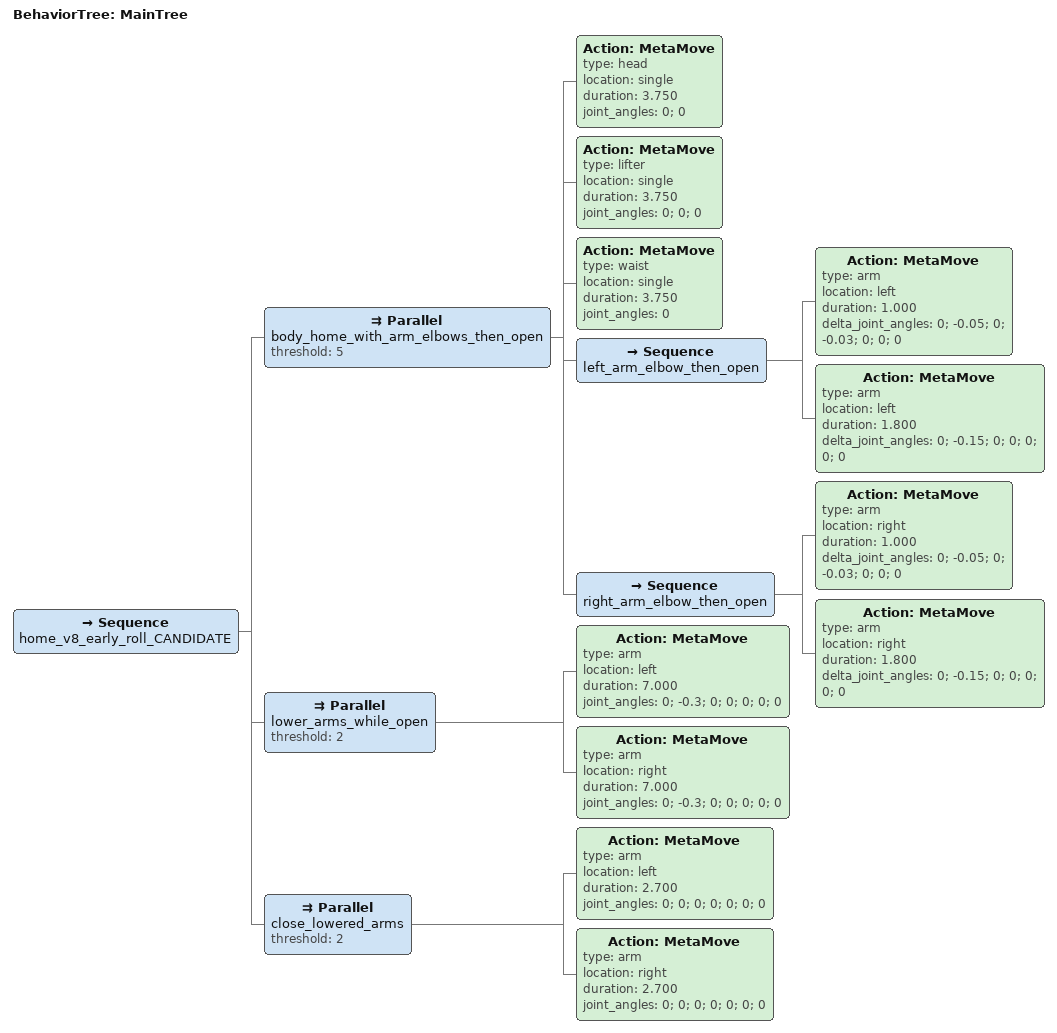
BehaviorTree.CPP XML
<root main_tree_to_execute="MainTree">
    <BehaviorTree ID="MainTree">
        <Sequence name="home_v8_early_roll_CANDIDATE">
            <Parallel name="body_home_with_arm_elbows_then_open" threshold="5">
                <Action ID="MetaMove" type="head" location="single" duration="3.750" joint_angles="0; 0" />
                <Action ID="MetaMove" type="lifter" location="single" duration="3.750" joint_angles="0; 0; 0" />
                <Action ID="MetaMove" type="waist" location="single" duration="3.750" joint_angles="0" />
                <Sequence name="left_arm_elbow_then_open">
                    <Action ID="MetaMove" type="arm" location="left" duration="1.000" delta_joint_angles="0; -0.05; 0; -0.03; 0; 0; 0" />
                    <Action ID="MetaMove" type="arm" location="left" duration="1.800" delta_joint_angles="0; -0.15; 0; 0; 0; 0; 0" />
                </Sequence>
                <Sequence name="right_arm_elbow_then_open">
                    <Action ID="MetaMove" type="arm" location="right" duration="1.000" delta_joint_angles="0; -0.05; 0; -0.03; 0; 0; 0" />
                    <Action ID="MetaMove" type="arm" location="right" duration="1.800" delta_joint_angles="0; -0.15; 0; 0; 0; 0; 0" />
                </Sequence>
            </Parallel>
            <Parallel name="lower_arms_while_open" threshold="2">
                <Action ID="MetaMove" type="arm" location="left" duration="7.000" joint_angles="0; -0.3; 0; 0; 0; 0; 0" />
                <Action ID="MetaMove" type="arm" location="right" duration="7.000" joint_angles="0; -0.3; 0; 0; 0; 0; 0" />
            </Parallel>
            <Parallel name="close_lowered_arms" threshold="2">
                <Action ID="MetaMove" type="arm" location="left" duration="2.700" joint_angles="0; 0; 0; 0; 0; 0; 0" />
                <Action ID="MetaMove" type="arm" location="right" duration="2.700" joint_angles="0; 0; 0; 0; 0; 0; 0" />
            </Parallel>
        </Sequence>
    </BehaviorTree>
</root>
